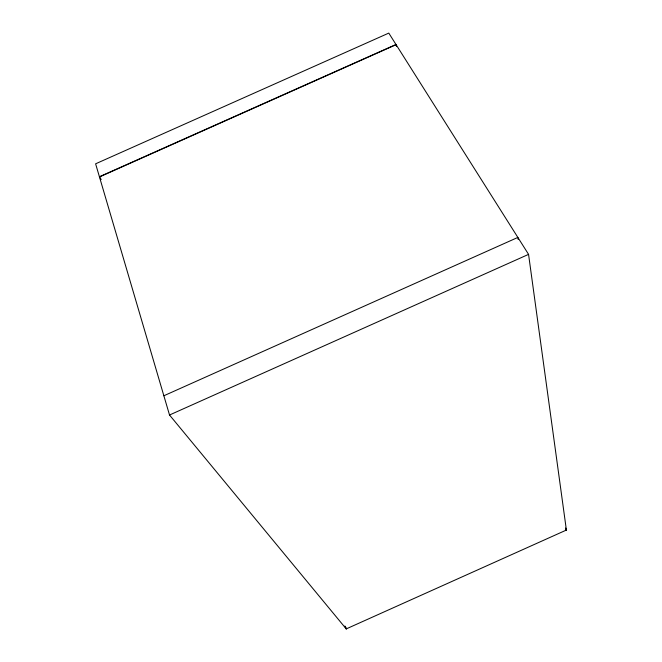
<?xml version="1.0" encoding="UTF-8"?>
<svg xmlns="http://www.w3.org/2000/svg" width="662" height="662" viewBox="0 0 662 662"><rect width="100%" height="100%" fill="white"/><g stroke="black" fill="none" stroke-linecap="round" stroke-linejoin="round"><path stroke-width="0.99" d="M344.927 626.169L346.234 628.9L566.391 530.055L528.566 254.373L388.793 33.1L95.609 163.812L169.522 415.008L346.234 628.9L345.531 626.964M99.482 176.961L396.108 44.685M163.862 395.768L517.858 237.426L518.164 239.47M169.522 415.008L528.566 254.373M101.195 179.534L99.416 176.729L395.984 44.486L396.48 46.481M344.927 626.153L346.234 628.9M566.391 530.055L565.613 528.185L566.391 530.055"/></g></svg>
